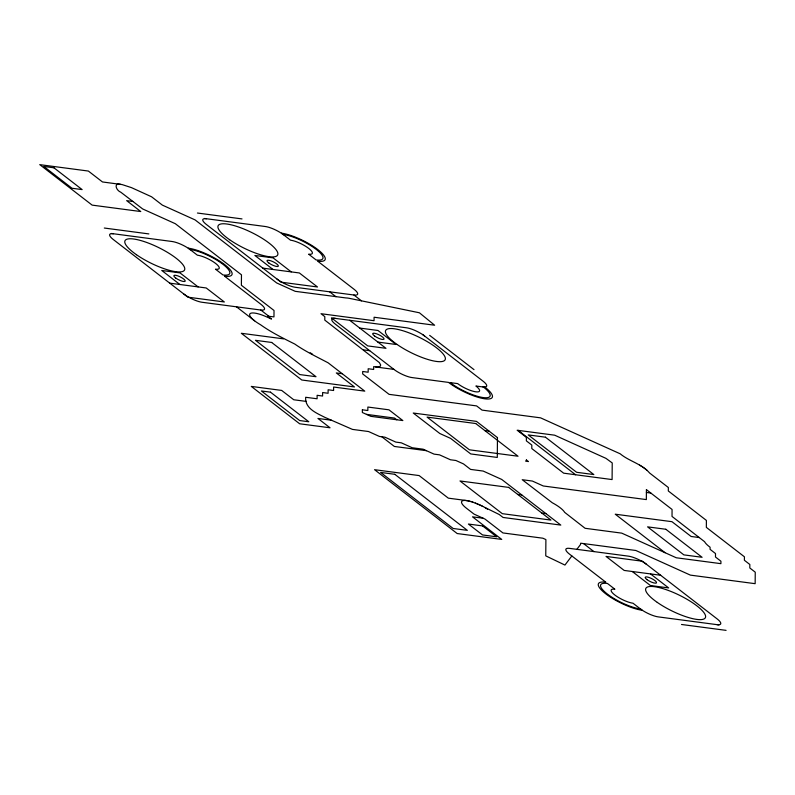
<?xml version="1.0" encoding="UTF-8"?>
<svg xmlns="http://www.w3.org/2000/svg" width="795" height="795" viewBox="0 0 795 795"><rect width="100%" height="100%" fill="white"/><g stroke="black" fill="none" stroke-linecap="round" stroke-linejoin="round"><path stroke-width="1.19" d="M571.844 555.953L564.937 565.066L545.758 555.864L545.897 539.576L542.866 538.205L502.927 532.938L484.97 519.056L474.088 514.136L466.546 508.323A18.951 4.969 26.2 0 1 466.536 500.552L448.34 498.157L419.124 475.569L374.554 469.686L457.175 533.534L501.734 539.417L472.518 516.839L483.181 518.241M576.862 549.335L580.489 544.555L580.688 543.204L635.841 550.488L690.388 575.123L755.151 583.679L755.25 572.181L749.814 567.978L749.834 564.49L744.398 560.286L744.428 556.808L706.348 527.383L706.397 520.417L668.317 490.982L668.347 487.504L649.644 473.045C641.833 463.863 629.203 461.309 620.219 453.816L540.56 417.842L482.048 410.111L476.603 405.907L389.083 394.35L362.669 373.928L362.689 371.494L368.155 372.219L368.184 368.741L373.65 369.456L373.68 366.614L377.337 367.101L380 366.594L380.696 365.074L379.384 362.619L324.787 320.107L324.817 316.649L321.011 313.707L374.057 320.713L374.087 317.235L434.627 325.225L419.412 312.783L349.502 298.373A18.951 4.969 26.2 0 0 345.994 297.946L295.213 291.328L276.69 282.96L195.073 219.897L162.349 205.11L151.587 196.792L131.443 187.62L122.172 184.599L102.476 181.956L88.364 171.054L39.75 164.635L92.141 205.12L140.755 211.54L126.653 200.638L132.884 201.463M120.9 184.39C113.218 182.214 116.03 190.452 120.79 192.211L142.712 208.976L175.317 223.703L241.471 274.822L241.382 285.266L274.027 310.487L273.967 316.887L267.845 316.211L271.493 319.034L266.365 316.758A18.951 4.969 26.2 0 0 251.101 313.141A18.951 4.969 26.2 0 0 253.774 320.166L254.937 321.081A18.951 4.969 26.2 0 0 260.581 324.767C271.274 332.399 283.03 338.193 294.776 344.046C305.26 351.38 316.837 356.866 328.146 362.828L364.766 391.14L333.622 387.026L333.592 390.504L328.126 389.779L328.097 393.267L322.621 392.541L322.591 396.029L317.125 395.304L317.096 398.782L305.648 397.271C304.873 408.62 316.639 413.122 324.827 417.335L352.453 429.399L368.532 431.526L379.444 436.455L384.919 437.18L395.831 442.099L401.296 442.825L412.208 447.754L423.149 449.195L434.05 454.124L439.526 454.849L450.437 459.768L455.903 460.494L463.525 463.932L470.6 469.408L483.191 471.067L501.715 479.435L560.793 525.088L503.056 517.456L499.26 514.524L480.339 505.193L472.101 501.874L466.536 500.552L467.182 500.661M197.438 213.03L242.008 218.913M204.494 218.476L265.262 226.505A14.211 3.727 26.2 0 1 283.447 234.714M104.304 228.036L148.874 233.919M111.36 233.482L172.127 241.511A14.211 3.727 26.2 0 1 190.313 249.719M262.887 268.144L299.357 272.963L317.493 286.975L281.023 282.165L206.471 224.548A14.211 3.727 26.2 0 1 206.521 218.744M361.457 300.838L353.924 295.015L295.184 287.263A14.211 3.727 26.2 0 1 276.998 279.045M169.752 283.159L206.213 287.969L224.349 301.981L187.888 297.171L113.337 239.553A14.211 3.727 26.2 0 1 113.387 233.75M268.958 316.34L260.79 310.03L202.039 302.269A14.211 3.727 26.2 0 1 183.864 294.051M359.767 328.077L377.993 330.481L396.129 344.493L377.893 342.089M283.517 338.849L241.332 333.284L301.782 380L354.451 386.956L336.315 372.934L342.228 373.72M363.553 349.88L369.715 350.694M312.594 354.312L310.209 352.761M375.667 366.972L393.893 369.377A14.211 3.727 26.2 0 0 412.078 377.585L448.539 382.405A28.421 7.453 26.2 0 0 484.91 398.822A28.421 7.453 26.2 0 0 485 387.215L475.887 386.012A14.211 3.727 26.2 0 1 475.837 391.816A14.211 3.727 26.2 0 1 457.652 383.607L450.159 382.614A25.897 6.787 26.2 0 0 483.29 397.579A25.897 6.787 26.2 0 0 483.38 387.006M306.453 401.435L293.762 399.766L281.668 390.425L251.29 386.41L299.645 423.775L330.034 427.79L317.94 418.448L331.465 420.237M366.455 414.364L394.578 418.081L396.765 419.76M484.781 430.532L489.044 431.099M426.448 450.685L394.35 446.452L381.819 436.763M646.405 492.473L650.857 493.069M517.684 494.391L521.768 494.937M541.862 513.083L545.956 513.62M699.371 537.569L691.113 536.476L671.964 521.689L615.25 514.196L665.107 552.724M660.635 575.252L624.174 570.432L606.038 556.42L642.499 561.24L717.06 618.848A14.211 3.727 26.2 0 1 717.01 624.651M719.038 624.92L658.26 616.89A14.211 3.727 26.2 0 1 640.084 608.682M681.524 624.482L726.083 630.365M467.818 500.761L468.474 500.9M469.159 501.049L469.875 501.238M470.6 501.426L471.356 501.655M472.121 501.884L472.916 502.142M475.34 503.016L476.165 503.354M477 503.692L477.845 504.05M478.679 504.418L479.524 504.815M480.359 505.203L481.194 505.62M482.028 506.037L482.843 506.465M639.518 465.145L640.293 465.592M485.238 507.796L486.003 508.253M641.058 466.049L641.804 466.516M486.759 508.711L487.484 509.178M642.519 466.973L643.225 467.44M643.9 467.907L644.556 468.374M645.172 468.831L645.779 469.288M429.668 335.371L473.999 369.625M422.572 334.437L483.022 381.153A14.211 3.727 26.2 0 1 482.972 386.946M518.171 430.373L575.6 474.754M329.617 291.805L335.957 296.704M291.248 271.89L273.112 257.878L254.887 255.473L273.023 269.485M349.691 320.286L385.963 348.319L367.727 345.904L331.455 317.881L406.404 327.779A14.211 3.727 26.2 0 1 424.59 335.987M393.893 369.377L335.46 324.221A14.211 3.727 26.2 0 1 335.51 318.417M650.509 573.91L668.645 587.922L650.409 585.518L632.273 571.506M583.55 543.581L593.915 551.591M236.483 306.81L254.619 320.832M198.114 286.906L179.978 272.884L161.753 270.479L179.879 284.491M646.345 469.746L646.882 470.193M189.906 249.411A25.897 6.787 26.2 0 1 223.037 264.377A25.897 6.787 26.2 0 1 222.958 274.951L215.495 269.187A14.211 3.727 26.2 0 0 215.544 263.384A14.211 3.727 26.2 0 0 197.359 255.175L188.296 248.169A28.421 7.453 26.2 0 1 224.657 264.586A28.421 7.453 26.2 0 1 224.568 276.193L260.84 304.227A14.211 3.727 26.2 0 1 260.79 310.03M640.482 608.99A25.897 6.787 26.2 0 1 607.35 594.034A25.897 6.787 26.2 0 1 607.44 583.46L614.893 589.214A14.211 3.727 26.2 0 0 614.843 595.018A14.211 3.727 26.2 0 0 633.029 603.236L642.092 610.242A28.421 7.453 26.2 0 1 605.73 593.815A28.421 7.453 26.2 0 1 605.83 582.208L569.558 554.185A14.211 3.727 26.2 0 1 569.608 548.381L628.348 556.142A14.211 3.727 26.2 0 1 646.534 564.351M283.04 234.406A25.897 6.787 26.2 0 1 316.181 249.362A25.897 6.787 26.2 0 1 316.092 259.945L308.639 254.181A14.211 3.727 26.2 0 0 308.679 248.378A14.211 3.727 26.2 0 0 290.503 240.169L281.43 233.154A28.421 7.453 26.2 0 1 317.801 249.58A28.421 7.453 26.2 0 1 317.702 261.187L353.974 289.211A14.211 3.727 26.2 0 1 353.924 295.015M362.371 409.803L362.351 412.506L370.838 416.341L402.846 420.565L388.944 409.822L367.866 407.04L367.837 410.518L362.371 409.803M497.461 437.598L497.292 457.443L470.729 453.935L450.606 438.383L439.824 433.514L413.251 413.032L476.473 421.38L497.461 437.598M526.399 437.379L526.37 440.867L531.815 445.071L531.785 448.549L563.655 473.174L612.09 479.574L612.23 462.938L605.929 458.347L554.672 435.193L517.157 430.244L526.399 437.379M646.424 489.641L646.345 499.588L543.293 485.984L532.382 481.055L522.226 479.713L552.237 502.728A18.951 4.969 26.2 0 1 564.649 512.338L585.1 528.297L621.73 533.137L676.277 557.772L720.906 563.665L720.926 561.23L715.49 557.027L715.51 553.549L710.074 549.335L710.094 547.228L709.309 546.652A18.951 4.969 26.2 0 1 704.618 541.723L672.023 516.432L672.073 509.466L646.424 489.641M526.429 459.987L525.694 461.189L528.466 461.557L526.429 459.987M53.921 167.795L43.795 166.453L71.997 188.256L82.133 189.588L53.921 167.795M271.671 342.456L255.473 340.31L299.804 374.574L316.003 376.711L271.671 342.456M270.509 392.173L261.386 390.971L299.675 420.555L308.788 421.757L270.509 392.173M475.718 423.526L427.094 417.107L469.418 449.811L518.032 456.231L475.718 423.526M545.459 437.19L528.248 434.915L576.604 472.28L593.825 474.555L545.459 437.19M508.621 487.385L459.997 480.965L502.311 513.669L550.935 520.089L508.621 487.385M394.797 474.297L380.616 472.429L453.16 528.486L467.341 530.354L394.797 474.297M665.822 529.261L647.587 526.856L683.859 554.88L702.094 557.295L665.822 529.261M482.585 525.912L468.404 524.044L482.505 534.936L496.686 536.814L482.585 525.912M175.745 278.051A6.32 1.66 26.2 0 0 185.126 281.261A6.32 1.66 26.2 0 0 177.702 275.825A6.32 1.66 26.2 0 0 175.745 278.051M136.452 254.708A33.161 8.695 26.2 0 0 184.51 270.042A33.161 8.695 26.2 0 0 143.368 241.322A33.161 8.695 26.2 0 0 136.452 254.708M647.08 579.694A6.32 1.66 26.2 0 0 656.461 582.914A6.32 1.66 26.2 0 0 649.038 577.468A6.32 1.66 26.2 0 0 647.08 579.694M657.286 602.401A33.161 8.695 26.2 0 0 705.354 617.725A33.161 8.695 26.2 0 0 664.213 589.016A33.161 8.695 26.2 0 0 657.286 602.401M268.889 263.036A6.32 1.66 26.2 0 0 278.27 266.255A6.32 1.66 26.2 0 0 270.847 260.81A6.32 1.66 26.2 0 0 268.889 263.036M229.586 239.702A33.161 8.695 26.2 0 0 277.644 255.026A33.161 8.695 26.2 0 0 236.503 226.317A33.161 8.695 26.2 0 0 229.586 239.702M374.574 336.007A6.32 1.66 26.2 0 0 383.955 339.227A6.32 1.66 26.2 0 0 376.532 333.781A6.32 1.66 26.2 0 0 374.574 336.007M397.063 344.454A33.161 8.695 26.2 0 0 445.121 359.787A33.161 8.695 26.2 0 0 403.979 331.078A33.161 8.695 26.2 0 0 397.063 344.454"/></g></svg>
